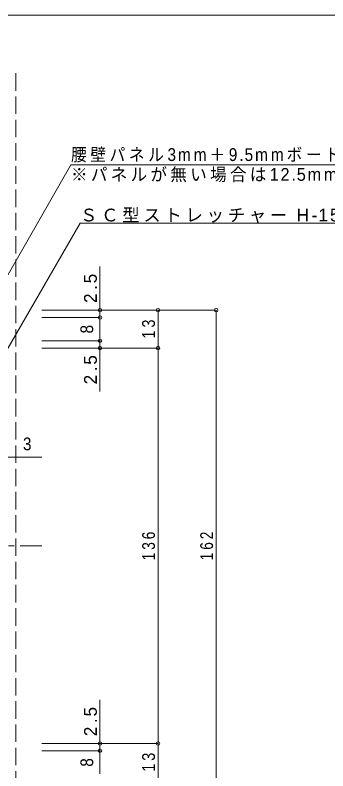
# Model space of a CAD drawing. Units: millimetres at full size, sheet at 1:2. Extents: x -282 to 282, y -195 to 195.
# Drawn here: x -100.5 to 7.2, y -64.9 to 195 of the extents above; entities that cross this region are included whole.
import ezdxf
from ezdxf.enums import TextEntityAlignment as Align

# ---------------------------------------------------------------- set-up
doc = ezdxf.new("R2010")
doc.units = ezdxf.units.MM
doc.header["$LTSCALE"] = 2
doc.header["$PDMODE"] = 32
doc.header["$PDSIZE"] = 1.2
doc.linetypes.add('CHAIN2', pattern=[12, 9, -1, 1, -1])
doc.linetypes.add('DASHED3', pattern=[4, 3, -1])
for name, color, linetype, lineweight in [('4-0_ＫＢ製品', 2, 'Continuous', 9), ('4-3_寸法', 4, 'Continuous', 9), ('4-4_引出線字', 4, 'Continuous', 9), ('4-8_他製品', 7, 'DASHED3', 9), ('F-0_図面枠', 5, 'Continuous', 9)]:
    doc.layers.add(name, color=color, linetype=linetype, lineweight=lineweight)
doc.layers.add('4-5_文字', color=7, linetype='Continuous')
doc.styles.add('HGｺﾞｼｯｸM', font='')
doc.styles.get('HGｺﾞｼｯｸM').set_extended_font_data('HGｺﾞｼｯｸM')

msp = doc.modelspace()

# ---------------------------------------------------------------- linework, layer by layer
at = {"layer": '4-0_ＫＢ製品', "linetype": 'DASHED3'}
msp.add_line((-100.25, 175), (-100.25, -69.5), dxfattribs=at)
at = {"layer": '4-3_寸法'}
for p, q in [((-71.25, 108.5), (-71.25, 91)), ((-71.25, 93.5), (-91.25, 93.5)), ((-71.25, 91), (-91.25, 91)), ((-51.25, 93.5), (-71.25, 93.5)), ((-71.25, 91), (-71.25, 83)), ((-51.25, 93.5), (-51.25, 80.5)), ((-31.25, 93.5), (-51.25, 93.5)), ((-31.25, 93.5), (-31.25, -68.5)), ((-71.25, 83), (-91.25, 83)), ((-71.25, 83), (-71.25, 65.5)), ((-71.25, 80.5), (-91.25, 80.5)), ((-51.25, 80.5), (-71.25, 80.5)), ((-51.25, 80.5), (-51.25, -55.5)), ((-91.25, 43), (-104.25, 43)), ((-71.25, -40.5), (-71.25, -58)), ((-71.25, -55.5), (-91.25, -55.5)), ((-51.25, -55.5), (-71.25, -55.5)), ((-51.25, -55.5), (-51.25, -68.5)), ((-71.25, -58), (-91.25, -58)), ((-71.25, -58), (-71.25, -66))]:
    msp.add_line(p, q, dxfattribs=at)
for p in [(-71.25, 93.5), (-51.25, 93.5), (-31.25, 93.5), (-71.25, 91), (-71.25, 83), (-71.25, 80.5), (-51.25, 80.5), (-71.25, -55.5), (-51.25, -55.5), (-71.25, -58)]:
    msp.add_point(p, dxfattribs=at)
at = {"layer": '4-4_引出線字'}
for p, q in [((-105.75, 101), (-81.213, 143.5)), ((43.34, 143.5), (-81.213, 143.5)), ((-107.25, 73), (-78.094, 123.5)), ((27.413, 123.5), (-78.094, 123.5))]:
    msp.add_line(p, q, dxfattribs=at)
at = {"layer": '4-8_他製品', "linetype": 'CHAIN2'}
msp.add_line((-218.75, 12.5), (-91.25, 12.5), dxfattribs=at)
at = {"layer": 'F-0_図面枠'}
msp.add_line((-282, 195), (282, 195), dxfattribs=at)

# ---------------------------------------------------------------- texts
at = {"layer": '4-3_寸法', "color": 7, "style": 'HGｺﾞｼｯｸM', "width": 0.9}
for p in [(-72.25, 85.5), (-72.25, -63.5)]:
    msp.add_text('8', height=4.399, rotation=90, dxfattribs=at).set_placement(p, align=Align.BOTTOM_LEFT)
msp.add_text('3', height=4.399, dxfattribs=at).set_placement((-97.75, 44), align=Align.BOTTOM_LEFT)
at = {"layer": '4-3_寸法', "color": 7, "char_height": 4.399, "attachment_point": 7, "rotation": 90, "style": 'HGｺﾞｼｯｸM'}
for s, insert in [('\\T1.38;2.5', (-72.25, 96)), ('\\T1.36;\\W0.85;13', (-52.25, 83.75)), ('\\T1.38;2.5', (-72.25, 68)), ('\\T1.38;\\W0.8;136', (-52.25, 7.5)), ('\\T1.38;\\W0.8;162', (-32.25, 7.5)), ('\\T1.38;2.5', (-72.25, -53)), ('\\T1.36;\\W0.85;13', (-52.25, -65.25))]:
    msp.add_mtext(s, dxfattribs=dict(at, insert=insert))
at = {"layer": '4-5_文字', "char_height": 4.399, "attachment_point": 7, "style": 'HGｺﾞｼｯｸM'}
for s, insert in [('\\T1.23;\\W0.9;腰壁パネル3mm＋9.5mmボード(別途)', (-81.213, 143.5)), ('\\T1.2;\\W0.95;※パネルが無い場合は12.5mmボード使用', (-81.213, 137.5)), ('\\T1.21;ＳＣ型ストレッチャー\\~H-150加工', (-78.094, 123.5))]:
    msp.add_mtext(s, dxfattribs=dict(at, insert=insert))

doc.saveas('drawing.dxf')
